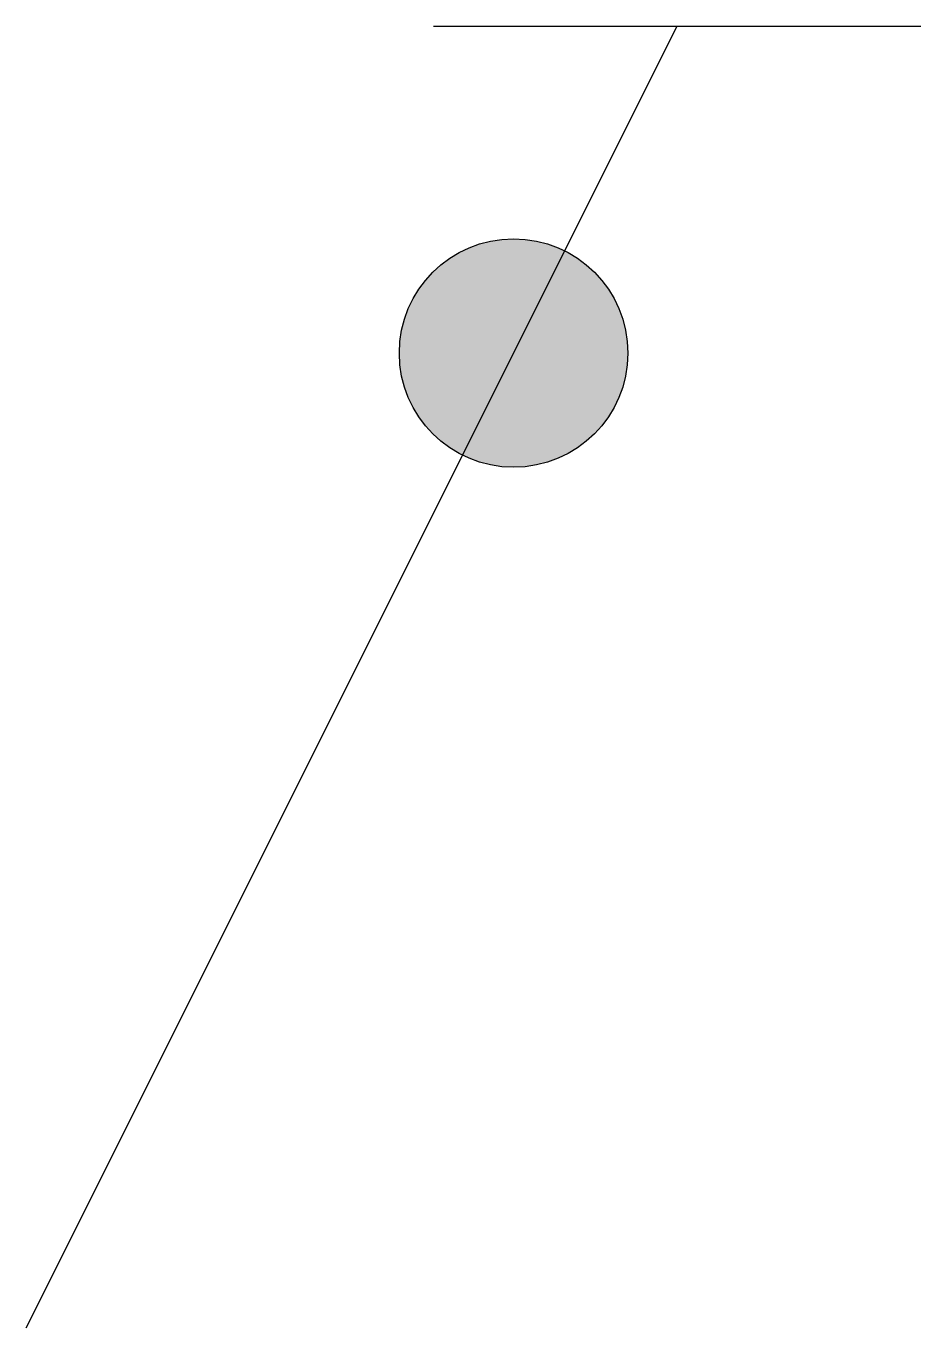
# Model space of a CAD drawing. Header units: millimetres. Extents: x -1 to 2.67, y -2 to 3.34.
import ezdxf

# ---------------------------------------------------------------- set-up
doc = ezdxf.new("R2010")
doc.units = ezdxf.units.MM
doc.layers.add('SYMB_FIL_FIN', color=1, linetype='Continuous')

msp = doc.modelspace()

# ---------------------------------------------------------------- hatches: boundary and pattern name
at = {"layer": 'SYMB_FIL_FIN'}
msp.add_hatch(color=256, dxfattribs=at).paths.add_polyline_path([(1.4688, 2, 1), (0.5312, 2, 1)])

# ---------------------------------------------------------------- linework, layer by layer
for p, q in [((-1, -2), (1.6708, 3.3416)), ((0.6708, 3.3416), (2.6708, 3.3416))]:
    msp.add_line(p, q, dxfattribs=at)
msp.add_circle((1, 2), 0.4688, dxfattribs=at)

doc.saveas('drawing.dxf')
